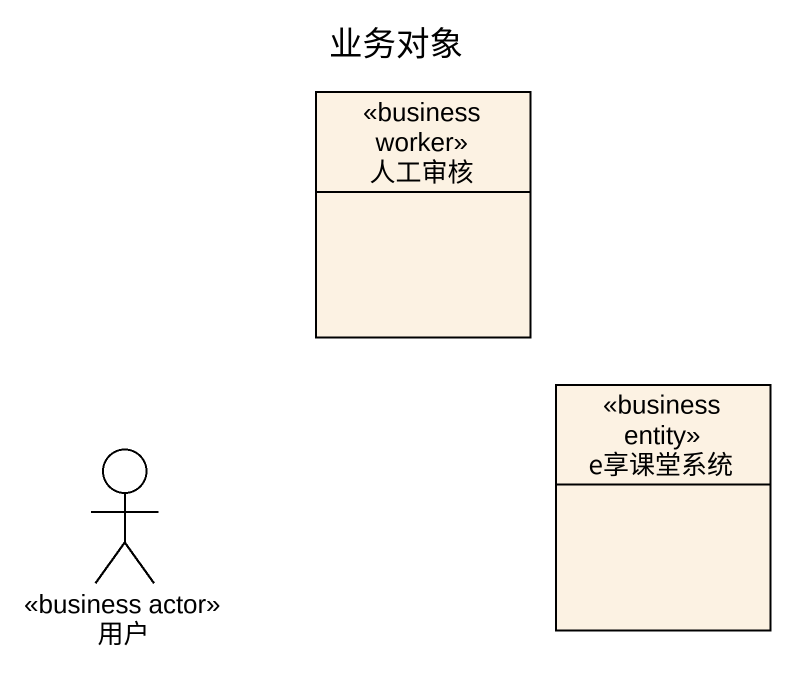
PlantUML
@startuml
title 业务对象
allowmixing
hide circle
hide empty members
class 人工审核 <<business worker>>
actor 用户 <<business actor>>
class e享课堂系统 <<business entity>>
@enduml
